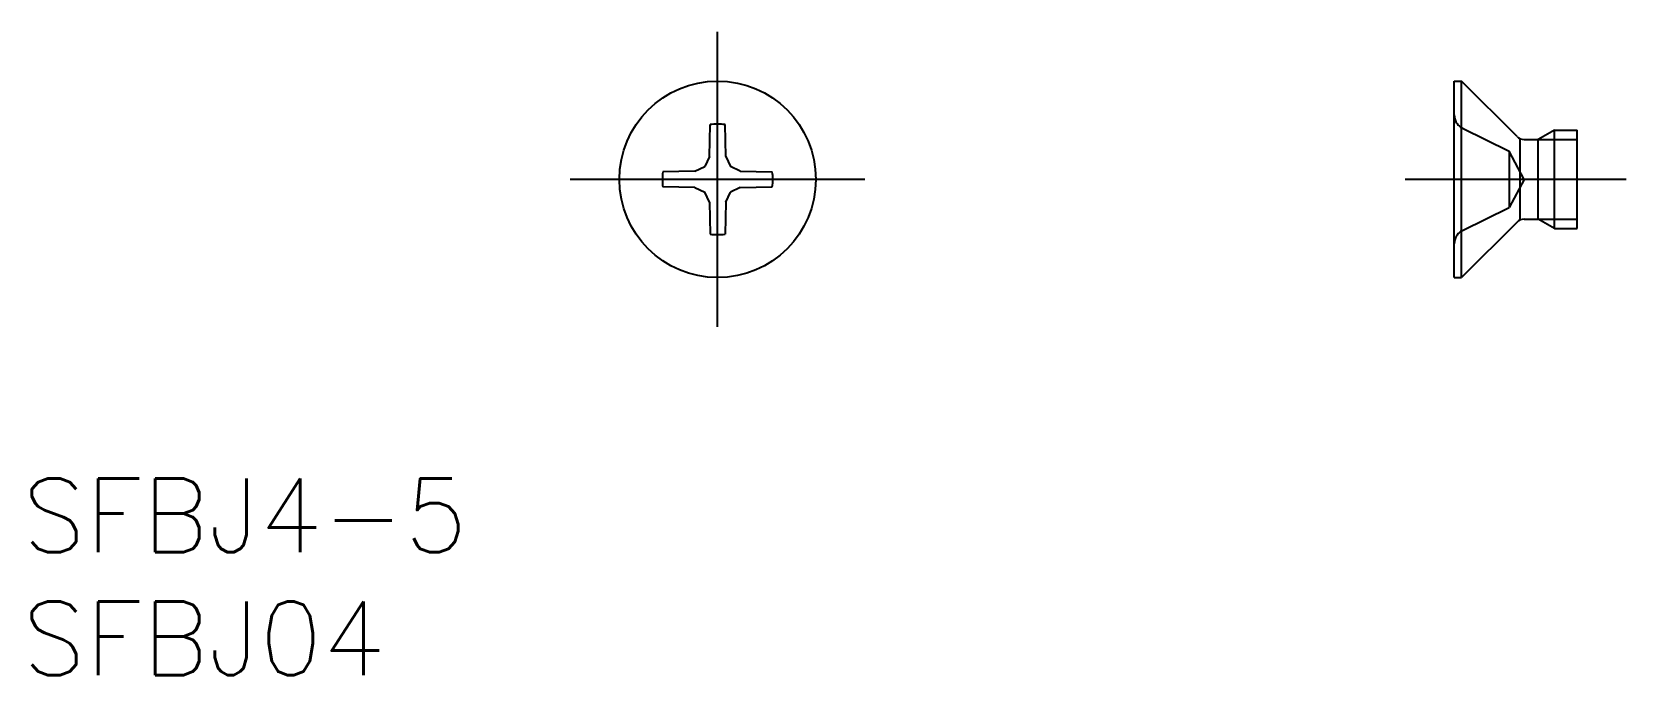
# Model space of a CAD drawing. Extents: x -27.9 to 37, y -20.2 to 6.
import ezdxf

# ---------------------------------------------------------------- set-up
doc = ezdxf.new("R2010")
doc.units = 0
doc.linetypes.add('CENTER', pattern=[50.8, 31.75, -6.35, 6.35, -6.35])
doc.linetypes.add('DASHED', pattern=[19.05, 12.7, -6.35])
doc.layers.get('0').update_dxf_attribs({"linetype": 'CONTINUOUS'})
doc.layers.add('CENTER', color=1, linetype='CENTER')
doc.styles.get("Standard").update_dxf_attribs({"font": 'txt.shx', "height": 3, "bigfont": 'bigfont.shx'})

msp = doc.modelspace()

# ---------------------------------------------------------------- linework, layer by layer
at = {"color": 7, "linetype": 'CONTINUOUS'}
for p, q in [((30, -4), (30, 4)), ((30, 4), (30.3, 4)), ((30.3, -4), (30.3, 4)), ((32.562, 1.738), (30.3, 4)), ((-0.331, 0.925), (-0.308, 2.229)), ((0.331, 0.925), (0.308, 2.229)), ((34.079, 2), (33.423, 1.621)), ((34.079, 2), (35, 2)), ((34.079, -2), (34.079, 2)), ((35, -2), (35, 2)), ((32.679, -1.621), (32.679, 1.621)), ((32.845, 1.621), (33.423, 1.621)), ((33.423, -1.621), (33.423, 1.621)), ((-0.331, 0.925), (-0.52, 0.52)), ((0.331, 0.925), (0.52, 0.52)), ((-0.925, 0.331), (-2.229, 0.308)), ((-0.925, 0.331), (-0.52, 0.52)), ((0.925, 0.331), (0.52, 0.52)), ((0.925, 0.331), (2.229, 0.308)), ((-0.925, -0.331), (-2.229, -0.308)), ((-0.925, -0.331), (-0.52, -0.52)), ((-0.331, -0.925), (-0.52, -0.52)), ((0.331, -0.925), (0.52, -0.52)), ((0.925, -0.331), (0.52, -0.52)), ((0.925, -0.331), (2.229, -0.308)), ((-0.331, -0.925), (-0.308, -2.229)), ((0.331, -0.925), (0.308, -2.229)), ((32.562, -1.738), (30.3, -4)), ((32.845, -1.621), (33.423, -1.621)), ((34.079, -2), (33.423, -1.621)), ((34.079, -2), (35, -2)), ((30, -4), (30.3, -4))]:
    msp.add_line(p, q, dxfattribs=at)
at = {"color": 3, "linetype": 'DASHED'}
for p, q in [((30.334, 2.085), (32.236, 1.145)), ((32.236, 1.145), (32.236, -1.145)), ((32.845, 0), (32.236, 1.145)), ((32.845, 0), (32.236, -1.145)), ((30.334, -2.085), (32.236, -1.145))]:
    msp.add_line(p, q, dxfattribs=at)
at = {"color": 3, "linetype": 'CONTINUOUS'}
for p, q in [((33.423, 1.621), (35, 1.621)), ((33.423, -1.621), (35, -1.621))]:
    msp.add_line(p, q, dxfattribs=at)
at = {"color": 7, "linetype": 'CONTINUOUS'}
msp.add_circle((0, 0), 4, dxfattribs=at)
at = {"color": 3, "linetype": 'DASHED'}
for centre, start, end in [((30.6, 2.623), 180, 243.7), ((30.6, -2.623), 116.3, 180)]:
    msp.add_arc(centre, 0.6, start, end, dxfattribs=at)
at = {"color": 7, "linetype": 'CONTINUOUS'}
for centre, radius, start, end in [((0, 0), 2.25, 82.13032, 97.86968), ((32.845, 2.021), 0.4, 225, 270), ((0, 0), 2.25, 172.13032, 187.86968), ((0, 0), 2.25, 352.13032, 7.86968), ((32.845, -2.021), 0.4, 90, 135), ((0, 0), 2.25, 262.13032, 277.86968)]:
    msp.add_arc(centre, radius, start, end, dxfattribs=at)
at = {"layer": 'CENTER', "color": 1, "linetype": 'CENTER'}
for p, q in [((0, -6), (0, 6)), ((6, 0), (-6, 0)), ((37, 0), (28, 0))]:
    msp.add_line(p, q, dxfattribs=at)

# ---------------------------------------------------------------- texts
at = {"color": 7, "linetype": 'CONTINUOUS'}
for s, p in [('SFBJ4-5', (-28.311, -15.174)), ('SFBJ04', (-28.311, -20.174))]:
    msp.add_text(s, height=3, dxfattribs=at).set_placement(p)

doc.saveas('drawing.dxf')
